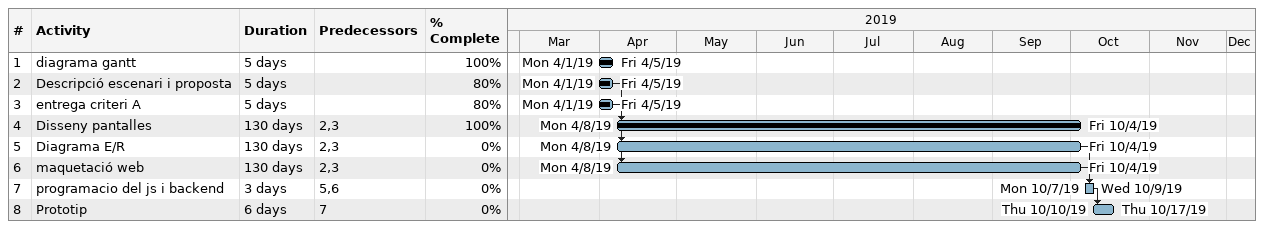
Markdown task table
| ID | Task | Duration | Start | Finish | Predecessors | % complete |
|---|---|---|---|---|---|---|
| 1 | diagrama gantt | 5d | 2019-04-01 | 2019-04-05 |  | 100 |
| 2 | Descripció escenari i proposta | 5d | 2019-04-01 | 2019-04-05 |  | 80 |
| 3 | entrega criteri A | 5d | 2019-04-01 | 2019-04-05 |  | 80 |
| 4 | Disseny pantalles | 130d | 2019-04-08 | 2019-10-04 | 2, 3 | 100 |
| 5 | Diagrama E/R | 130d | 2019-04-08 | 2019-10-04 | 2, 3 | 0 |
| 6 | maquetació web | 130d | 2019-04-08 | 2019-10-04 | 2, 3 | 0 |
| 7 | programacio del js i backend | 3d | 2019-10-07 | 2019-10-09 | 5, 6 | 0 |
| 8 | Prototip | 6d | 2019-10-10 | 2019-10-17 | 7 | 0 |
